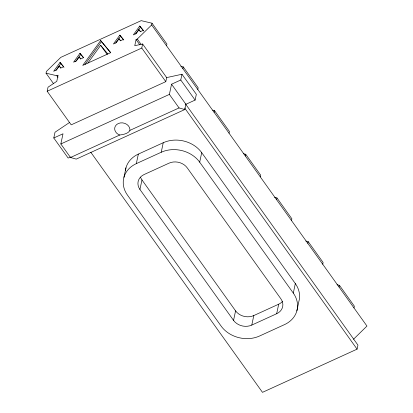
<?xml version="1.0" encoding="UTF-8"?>
<svg xmlns="http://www.w3.org/2000/svg" width="413" height="413" viewBox="0 0 413 413"><rect width="100%" height="100%" fill="white"/><g stroke="black" fill="none" stroke-linecap="round" stroke-linejoin="round"><path stroke-width="0.62" d="M119.755 135.01L118.712 134.617A7.692 6.334 12 0 1 118.232 123.549A7.692 6.334 12 0 1 129.925 129.501L129.816 130.751C127.602 133.858 123.291 134.499 119.755 135.01L70.515 157.498L60.84 143.967L63.003 133.781L53.793 137.988L68.15 158.06L70.453 157.007M53.499 83.612L46.044 73.178L46.411 71.439L60.778 57.371L141.189 20.65L152.02 23.211L166.935 44.072L166.563 45.812M152.02 23.211L151.648 24.956L137.286 39.023L136.063 39.581L134.762 45.709L142.635 43.995L166.661 77.598L165.799 81.645L71.201 124.845L47.17 91.242L48.032 87.195L56.788 81.315L58.094 75.187L56.87 75.744L46.044 73.178M53.793 137.988L55.017 132.232L69.394 122.584M165.799 81.645L141.773 48.042L142.635 43.995M123.941 177.332L125.965 167.802M295.326 283.571L293.302 293.101A28.11 23.138 12 0 1 284.474 324.628L259.581 336.001A28.11 23.138 12 0 1 221.105 326.069L127.493 195.153A28.11 23.138 12 0 1 136.321 163.625L138.35 154.095L163.243 142.728A28.11 23.138 12 0 1 201.714 152.655L295.326 283.571A28.11 23.138 12 0 1 298.883 301.392L296.854 310.922M139.94 189.469A13.314 10.96 12 0 1 144.122 174.534L169.02 163.166A13.314 10.96 12 0 1 187.244 167.869L280.855 298.785A13.314 10.96 12 0 1 276.674 313.72L251.775 325.088A13.314 10.96 12 0 1 233.551 320.385L139.94 189.469L141.969 179.939A13.314 10.96 12 0 1 140.534 177.223M171.55 84.211L185.902 104.288L184.787 109.543L179.056 107.927L169.382 94.401L171.55 84.211L180.76 80.008L181.983 74.252L166.661 77.598M136.321 163.625L161.22 152.258L163.243 142.728M182.882 68.635L183.253 66.896L180.848 66.328M185.902 104.288L195.112 100.08L196.335 94.329L181.983 74.252M197.801 89.497L198.168 87.752L183.253 66.896M293.302 293.101L199.691 162.185L201.714 152.655M214.12 112.321L214.492 110.576L212.685 110.152M229.034 133.177L229.406 131.437L214.492 110.576M245.353 156L245.725 154.261L243.319 153.693M260.267 176.862L260.639 175.117L245.725 154.261M233.551 320.385L235.58 310.855L141.969 179.939M276.591 199.685L276.958 197.941L274.552 197.373M251.775 325.088L253.804 315.558L278.698 304.19A13.314 10.96 12 0 0 282.647 301.258M291.506 220.542L291.877 218.802L276.958 197.941M276.674 313.72L278.698 304.19M307.824 243.365L308.196 241.626L305.79 241.053M322.739 264.227L323.111 262.482L308.196 241.626M339.063 287.05L339.429 285.306L337.023 284.738M353.977 307.907L354.344 306.167L339.429 285.306M90.798 152.258L262.482 392.35L357.08 349.15L357.942 345.103L185.514 103.957M60.04 62.425L53.664 71.273L56.447 70.003L59.26 66.101L60.84 67.995L63.623 66.725L60.04 62.425L64.005 67.34M55.946 70.282L60.819 63.519M79.957 53.329L73.581 62.177L76.364 60.907L79.177 57.004L80.757 58.904L83.54 57.629L79.957 53.329L83.524 57.768M75.486 61.707L80.736 54.423M100.653 40.562L82.745 65.414L110.715 52.642L100.653 40.562L110.689 52.766M85.016 64.433L101.433 41.651M87.902 63.024L100.653 45.327L107.819 53.927M119.791 35.141L113.415 43.99L116.198 42.72L119.006 38.817L120.586 40.711L123.368 39.442L119.791 35.141L123.75 40.056M115.692 42.998L120.57 36.23M139.708 26.045L133.327 34.893L136.114 33.623L138.923 29.721L140.503 31.615L143.285 30.345L139.708 26.045L143.667 30.96M135.609 33.902L140.487 27.139M353.492 339.249L366.956 326.063L151.648 24.956M47.17 91.242L141.773 48.042M60.84 143.967L169.382 94.401M129.816 130.415L179.056 107.927M184.787 109.543L76.24 159.113L70.515 157.498M140.492 31.76L138.923 29.721M120.575 40.856L119.006 38.817M80.747 59.044L79.177 57.004M60.83 68.14L59.26 66.101M180.76 80.008L195.112 100.08M137.286 39.023L141.034 44.268M136.063 39.581L139.816 44.826M184.652 108.01L357.08 349.15M100.653 45.327L107.112 54.361M56.87 75.744L57.996 77.319M125.382 170.77A28.11 23.138 12 0 1 138.35 154.095M161.22 152.258A28.11 23.138 12 0 1 199.691 162.185M253.804 315.558A13.314 10.96 12 0 1 235.58 310.855"/></g></svg>
